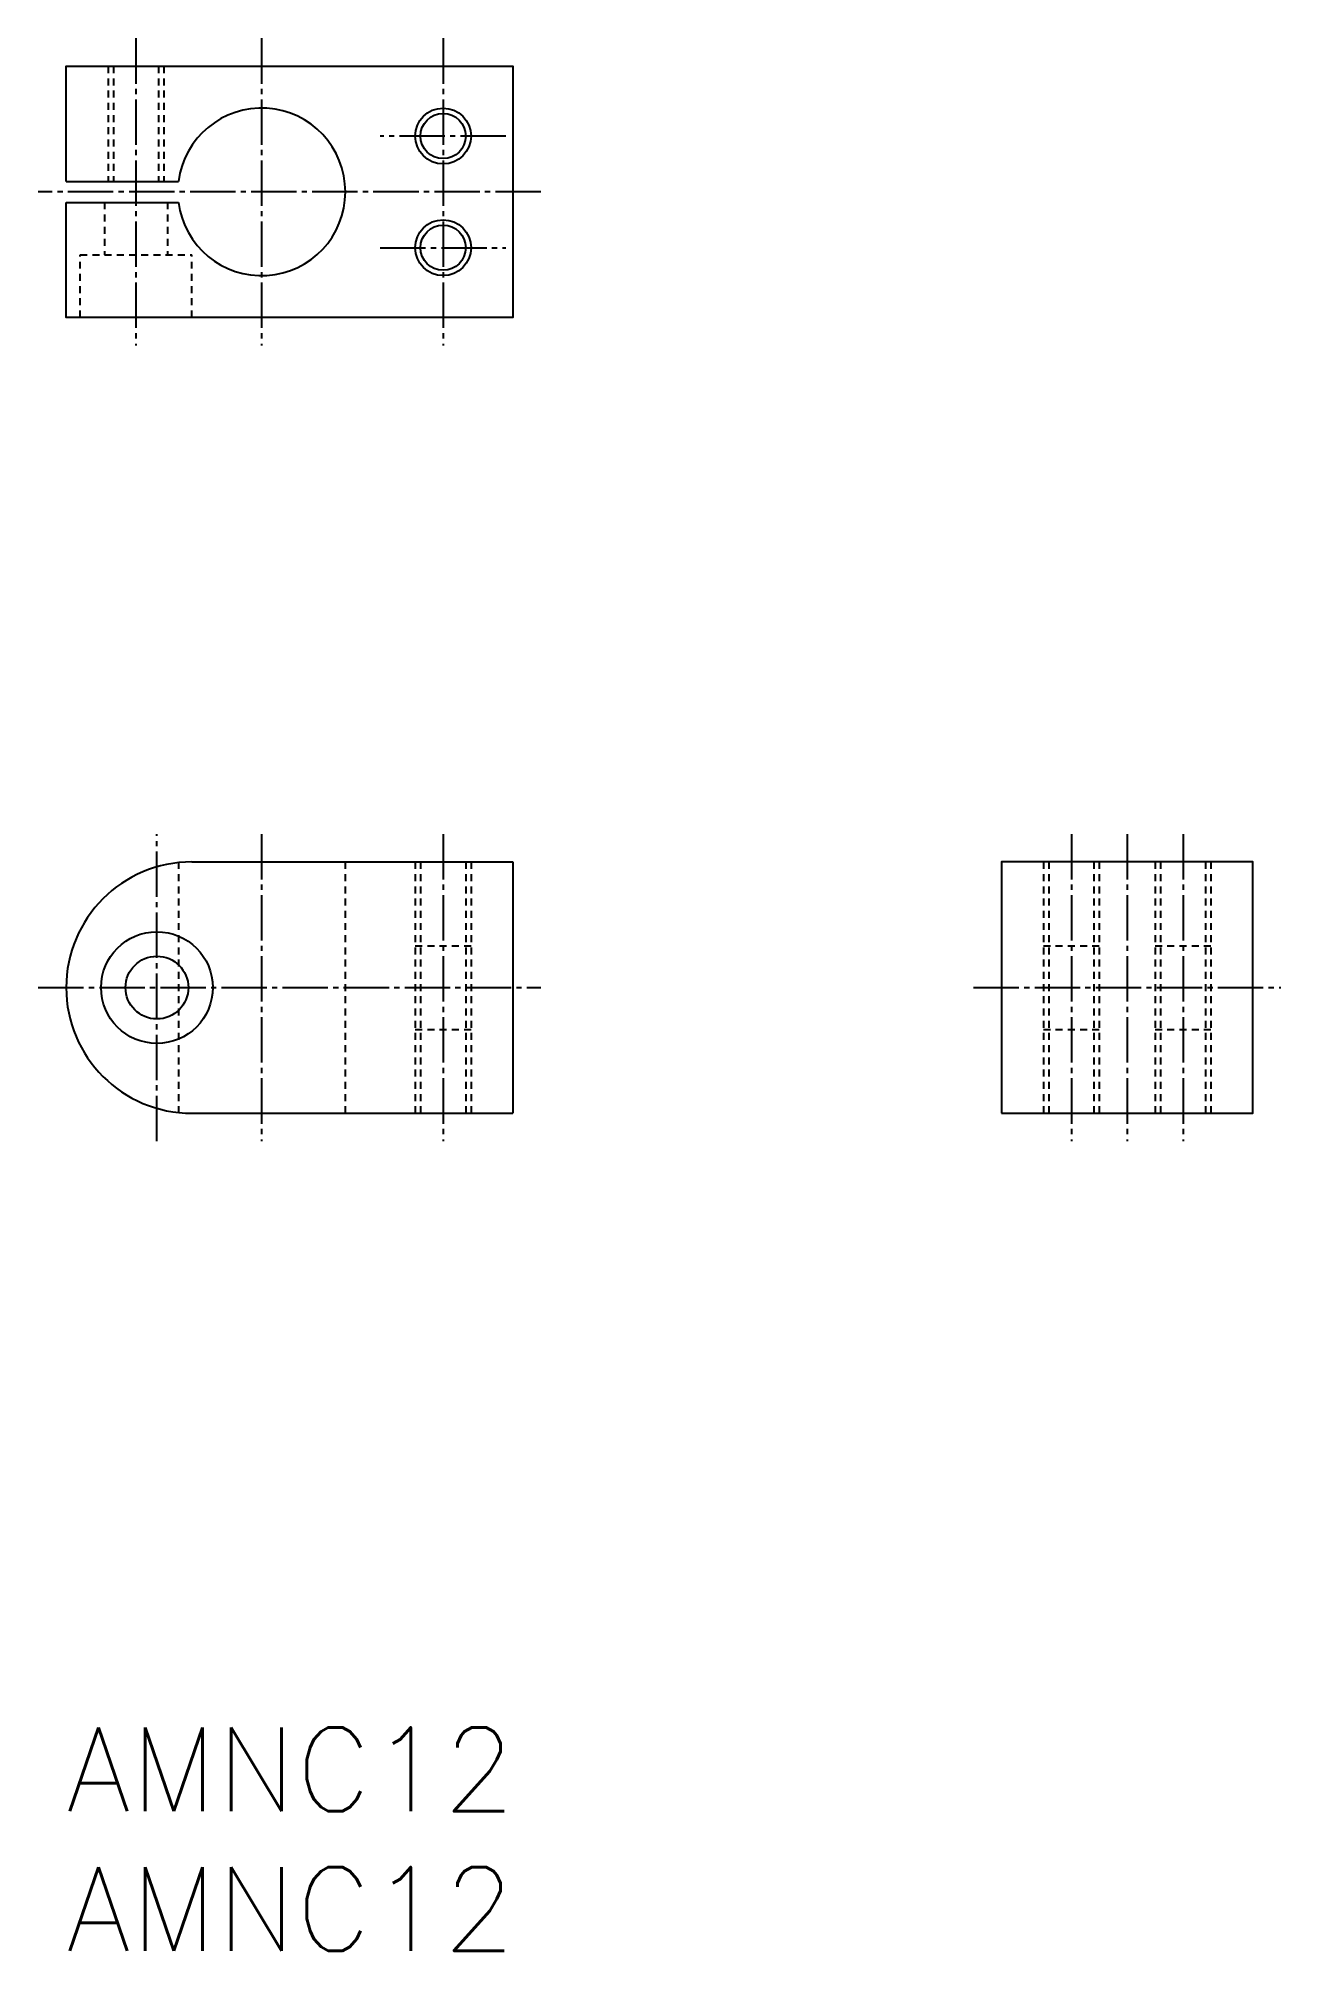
# Model space of a CAD drawing. Extents: x -30 to 59, y -3635 to -3498.
import ezdxf

# ---------------------------------------------------------------- set-up
doc = ezdxf.new("R2010")
doc.units = 0
doc.header["$LTSCALE"] = 0.25
doc.linetypes.add('CENTER', pattern=[17.5, 13, -1.5, 1.5, -1.5])
doc.linetypes.add('DASHED', pattern=[3.5, 2, -1.5])
doc.layers.get('0').update_dxf_attribs({"linetype": 'CONTINUOUS'})
doc.layers.add('CENTER', color=1, linetype='CENTER')
doc.styles.get("Standard").update_dxf_attribs({"font": 'txt', "bigfont": 'BIGFONT'})

msp = doc.modelspace()

# ---------------------------------------------------------------- linework, layer by layer
at = {"color": 3, "linetype": 'DASHED'}
for p, q in [((-24.54, -3500.16), (-24.54, -3508.41)), ((-24.16, -3500.16), (-24.16, -3508.41)), ((-20.92, -3500.16), (-20.92, -3508.41)), ((-20.54, -3500.16), (-20.54, -3508.41)), ((-24.79, -3509.91), (-24.79, -3513.66)), ((-20.29, -3509.91), (-20.29, -3513.66)), ((-26.54, -3513.66), (-18.54, -3513.66)), ((-26.54, -3518.16), (-26.54, -3513.66)), ((-18.54, -3518.16), (-18.54, -3513.66)), ((-19.49, -3557.16), (-19.49, -3575.16)), ((-7.54, -3575.16), (-7.54, -3557.16)), ((-2.54, -3557.16), (-2.54, -3575.16)), ((-2.16, -3557.16), (-2.16, -3575.16)), ((1.08, -3557.16), (1.08, -3575.16)), ((1.46, -3557.16), (1.46, -3575.16)), ((42.46, -3557.16), (42.46, -3575.16)), ((42.84, -3557.16), (42.84, -3575.16)), ((46.08, -3557.16), (46.08, -3575.16)), ((46.46, -3557.16), (46.46, -3575.16)), ((50.46, -3557.16), (50.46, -3575.16)), ((50.84, -3557.16), (50.84, -3575.16)), ((54.08, -3557.16), (54.08, -3575.16)), ((54.46, -3557.16), (54.46, -3575.16)), ((-2.54, -3563.16), (1.46, -3563.16)), ((42.46, -3563.16), (46.46, -3563.16)), ((50.46, -3563.16), (54.46, -3563.16)), ((-2.54, -3569.16), (1.46, -3569.16)), ((42.46, -3569.16), (46.46, -3569.16)), ((50.46, -3569.16), (54.46, -3569.16))]:
    msp.add_line(p, q, dxfattribs=at)
at = {"color": 7, "linetype": 'CONTINUOUS'}
for p, q in [((-27.54, -3508.41), (-19.49, -3508.41)), ((-27.54, -3509.91), (-19.49, -3509.91)), ((-18.54, -3557.16), (4.46, -3557.16)), ((4.46, -3557.16), (4.46, -3575.16)), ((-18.54, -3575.16), (4.46, -3575.16))]:
    msp.add_line(p, q, dxfattribs=at)
msp.add_lwpolyline([(-27.54, -3508.41), (-27.54, -3500.16), (4.46, -3500.16), (4.46, -3518.16), (-27.54, -3518.16), (-27.54, -3509.91)], dxfattribs=at)
msp.add_lwpolyline([(39.46, -3575.16), (57.46, -3575.16), (57.46, -3557.16), (39.46, -3557.16)], close=True, dxfattribs=at)
at = {"color": 3, "linetype": 'CONTINUOUS'}
for centre in [(-0.54, -3505.16), (-0.54, -3513.16)]:
    msp.add_circle(centre, 2, dxfattribs=at)
at = {"color": 7, "linetype": 'CONTINUOUS'}
for centre, radius in [((-0.54, -3505.16), 1.62), ((-0.54, -3513.16), 1.62), ((-21.04, -3566.16), 4), ((-21.04, -3566.16), 2.25)]:
    msp.add_circle(centre, radius, dxfattribs=at)
for centre, radius, start, end in [((-13.54, -3509.16), 6, 187.1808, 172.8192), ((-18.54, -3566.16), 9, 90, 270)]:
    msp.add_arc(centre, radius, start, end, dxfattribs=at)
at = {"layer": 'CENTER', "color": 1, "linetype": 'CENTER'}
for p, q in [((-22.54, -3498.16), (-22.54, -3520.16)), ((-13.54, -3498.16), (-13.54, -3520.16)), ((-0.54, -3498.16), (-0.54, -3520.16)), ((3.96, -3505.16), (-5.04, -3505.16)), ((6.46, -3509.16), (-29.54, -3509.16)), ((-5.04, -3513.16), (3.96, -3513.16)), ((-21.04, -3577.16), (-21.04, -3555.16)), ((-13.54, -3555.16), (-13.54, -3577.16)), ((-0.54, -3555.16), (-0.54, -3577.16)), ((44.46, -3555.16), (44.46, -3577.16)), ((48.46, -3555.16), (48.46, -3577.16)), ((52.46, -3555.16), (52.46, -3577.16)), ((-29.54, -3566.16), (6.46, -3566.16)), ((37.46, -3566.16), (59.46, -3566.16))]:
    msp.add_line(p, q, dxfattribs=at)

# ---------------------------------------------------------------- texts
at = {"color": 7, "linetype": 'CONTINUOUS'}
for p in [(-27.54, -3625.16), (-27.54, -3635.16)]:
    msp.add_text('AMNC12', height=6, dxfattribs=at).set_placement(p)

doc.saveas('drawing.dxf')
